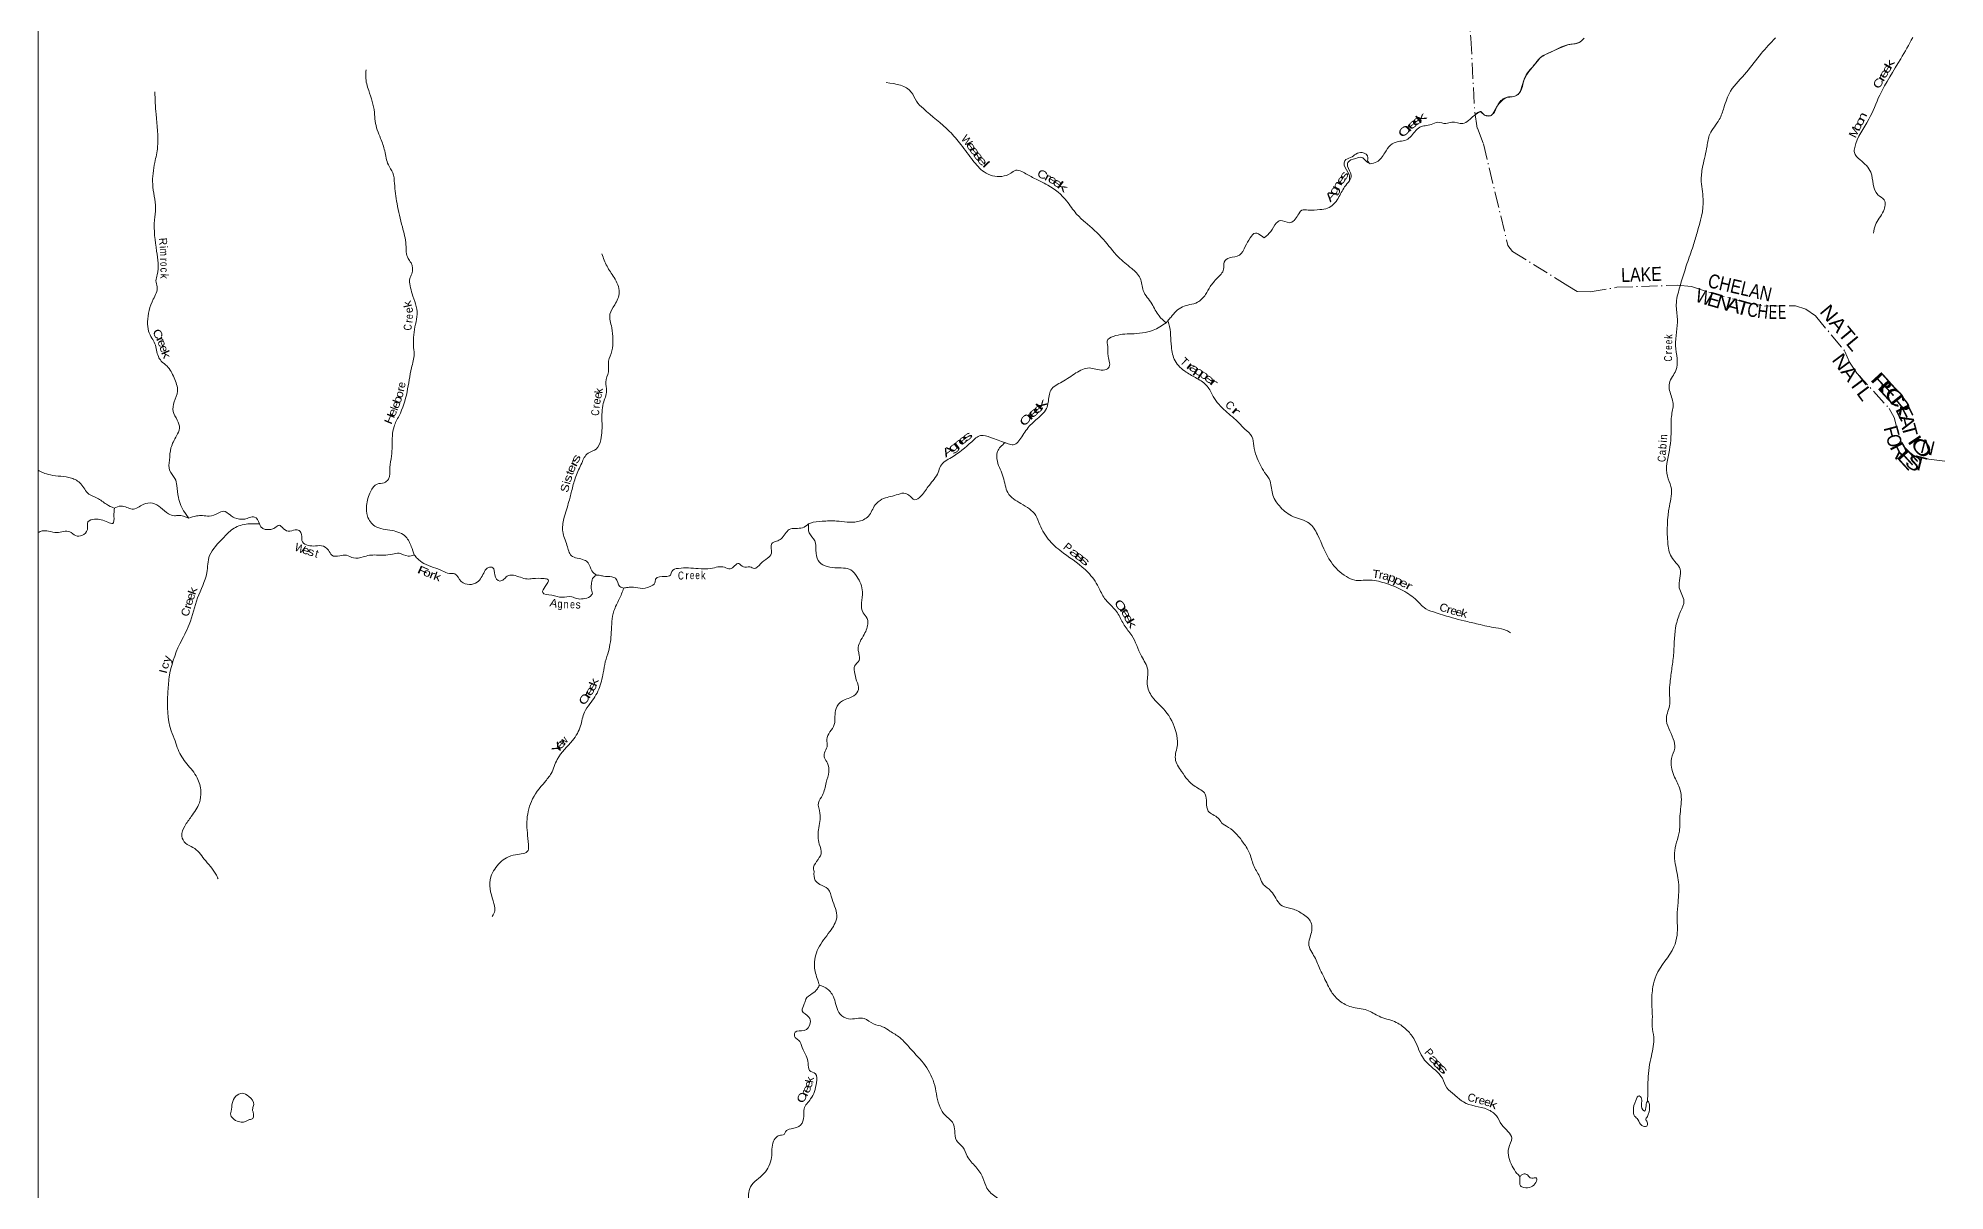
# Model space of a CAD drawing. Header units: feet. Extents: x 0 to 246606, y 183576 to 368785.
# Drawn here: x 0 to 47654, y 292673 to 321479 of the extents above; entities that cross this region are included whole.
import ezdxf
from ezdxf.enums import TextEntityAlignment as Align

# ---------------------------------------------------------------- set-up
doc = ezdxf.new("R2010")
doc.units = ezdxf.units.FT
doc.header["$LTSCALE"] = 80
doc.linetypes.add('DOT_DASHED', pattern=[7.7, 5, -1.2, 0.3, -1.2])
for name, color, linetype, lineweight in [('39', 7, 'Continuous', 13), ('4', 7, 'Continuous', 13), ('41', 7, 'Continuous', 13), ('44', 7, 'DOT_DASHED', 13)]:
    doc.layers.add(name, color=color, linetype=linetype, lineweight=lineweight)

msp = doc.modelspace()

# ---------------------------------------------------------------- linework, layer by layer
at = {"layer": '39'}
msp.add_line((28233.05, 314416.92), (28191.36, 314368.3), dxfattribs=at)
for points in [[(35915.04, 319564.55), (36040.87, 319641.7), (36150.59, 319555.65), (36324.37, 319556.84), (36472.26, 319794.02), (36679.03, 319991.23), (36884.94, 320020.9), (37017.72, 320106.59), (37142.61, 320454.63), (37258.42, 320655.26), (37384.71, 320801.45), (37539.04, 320984.18), (37822.9, 321137.51), (38223.85, 321309.81), (38451.92, 321349.72), (38568.71, 321409.05), (38640.6, 321479.76)], [(43419.85, 321485.72), (43065.16, 321096.64), (42696.58, 320629.86), (42299.78, 320152.79), (42130.88, 319741.87), (42015.75, 319442.34), (41779.81, 319081.43), (41709.16, 318780.19), (41607.47, 318293.02), (41563.33, 317957.64), (41613.29, 317457.39), (41461.52, 316616.64), (41360.79, 316282.89), (41208.27, 315839.79), (41022.51, 315237), (40940.55, 314818.6), (40969.31, 314461.52), (40925.48, 313791.06), (40929.78, 313173.42), (40770.29, 312861.47), (40773.63, 312671.75), (40862.79, 312347.38), (40820.58, 312024.13), (40815.8, 311840.41), (40769.86, 311182.05), (40717.79, 310533.74), (40808.52, 310273.97), (40769.48, 309785.22), (40729.35, 308874.59), (40820.77, 308513.89), (41035.07, 308210.56), (41016.1, 307742.13), (41131.57, 307411.88), (41050.52, 307152.95), (40941.6, 306833.28), (40875.87, 306116.25), (40833.98, 305746.57), (40784.02, 305376.84), (40767.56, 305128.44), (40779.66, 304841.89), (40693.26, 304479.99), (40866.55, 303972.5), (40902.53, 303738.59), (40821.51, 303475.63), (40883.07, 303050.14), (41018.56, 302746.27), (41066.7, 302508.41), (41033.59, 302039.88), (41018.01, 301664.33), (40894.58, 301108.39), (40916.64, 300842.09), (40996.62, 300384.43), (40985.97, 299881.74), (40964.07, 299544.5), (40959.33, 299064.05), (40882.56, 298770.84), (40434.89, 298055.24), (40358.06, 297770.1), (40328.53, 297368.21), (40343.08, 297019.1), (40338.69, 296778.86), (40378.96, 296510.67), (40317.5, 296050.03), (40234.71, 295460.05), (40232.85, 295147.16), (40220.22, 294929.07)], [(46852.48, 321496.71), (46549.98, 320958.99), (46024.82, 320053.11), (45752.16, 319451.74), (45399.37, 318748.9), (45392.19, 318619.66), (45536.93, 318436.96), (45801.78, 318129.94), (45979.51, 317563.94), (46136, 317435.83), (46121.76, 317159.19), (45916.02, 316814.63), (45871.02, 316602.38)], [(8197.2, 320687.62), (8186.53, 320513.8), (8262.16, 320168.95), (8406.14, 319624.64), (8422.13, 319404.57), (8559.1, 318973.33), (8660.73, 318661), (8752.57, 318310.22), (8861.3, 318115.12), (8905.96, 317848.81), (8968.79, 317344.26), (9102.99, 316761.49), (9191.59, 316315.73), (9247, 315972.74), (9318.63, 315864.21), (9339.13, 315587.61), (9289.58, 315472.07), (9295.13, 315292.32), (9347.34, 315090.72), (9470.83, 314580.59), (9430.51, 314327.75), (9380.38, 313800.09), (9396.31, 313586.08), (9332.52, 313242.15), (9220.39, 312637.24), (9019.3, 312039.71), (8894.22, 311774.08), (8853.76, 311539.43), (8831.71, 311036.23), (8793.7, 310749.07), (8753.73, 310455.83), (8647.35, 310370.15), (8469.82, 310336.43), (8311.71, 310155.39), (8209.63, 309799.04), (8230.03, 309534.56), (8415.99, 309285.52), (8845.28, 309175.77), (9192.14, 309014.86), (9325.47, 308777.53), (9399.99, 308566)], [(21194.28, 320369.69), (21822.67, 320130.2), (21949.82, 319906.96), (22123.15, 319718.43), (22776.53, 319149.85), (23064.19, 318820.8), (23360.5, 318423.14), (23641.75, 318136.47), (23854.72, 318039.16), (24085.19, 318024.81), (24306.8, 318103.32), (24431.46, 318177.03), (24583.28, 318143.88), (24851.2, 318000.54), (25234.72, 317805.58), (25706.84, 317407.28), (25945.89, 317092), (26163.84, 316883.61), (26622.1, 316450.86), (26995.53, 316013.41), (27331.36, 315723.13), (27541.52, 315480.34), (27620.9, 315169.86), (27833.8, 314840.23), (28014.16, 314536.6), (28191.36, 314368.3)], [(2917.95, 320139.02), (2946.9, 319577.64), (2986.11, 318755.74), (2916.58, 318373.38), (2862.55, 317827.52), (2932.2, 317232.12), (2908.42, 316934.96), (2961.41, 316157.62), (2976.47, 315565.83), (2945.38, 315418.11), (2976.97, 315264.83), (2878.54, 314954.97), (2735.77, 314390.22), (2761.96, 314158.11), (2844.25, 313983), (2916.15, 313842.15), (3005.71, 313523.67), (3077.37, 313411.11), (3221.91, 313282.96), (3398.1, 312993.44), (3483.73, 312660.78), (3403.16, 312389.45), (3370.8, 312152.84), (3477.69, 311935.5), (3529.93, 311729.85), (3458.76, 311541.42), (3319.85, 311239.32), (3282, 310933.98), (3286.15, 310679.47), (3419.23, 310472.44), (3469.16, 310301.12), (3504.04, 309996.35), (3568.3, 309802.92), (3634.07, 309670.11), (3762.95, 309481.22)], [(33289.53, 318337.08), (33456.92, 318386.67), (33653.4, 318610.05), (33801.55, 318808.88), (33988.89, 318894.94), (34158.45, 318922.34), (34403.5, 319135.97), (34529.99, 319253.91), (34816.48, 319320.46), (34977.75, 319376.06), (35184.08, 319347.19), (35331.35, 319382.51), (35604.43, 319344.01), (35751.39, 319423.74), (35896.01, 319549.88), (35915.04, 319564.55)], [(32773.15, 317911.68), (32763.94, 318073.1), (32641.06, 318308.43), (32656.48, 318415.52), (32801.42, 318495.23), (32936.2, 318582.95), (33089.51, 318622.35), (33233.89, 318492.13), (33226.27, 318425.47), (33289.53, 318337.08)], [(33289.53, 318337.08), (33181.9, 318413.05), (33080.26, 318499.15), (32928.89, 318471.88), (32733.59, 318369.62), (32728.13, 318282.78), (32814.62, 318051.24), (32807.02, 317980.54), (32773.06, 317913.34)], [(30644.48, 316490.06), (30805.61, 316646.73), (30953.63, 316865.75), (31040.15, 316918.82), (31270.88, 316867.92), (31485.8, 317055.09), (31579.93, 317176.85), (31743.58, 317182), (32034.48, 317196.1), (32228.26, 317227.71), (32489.23, 317475.75), (32650.93, 317761.47), (32773.15, 317911.68)], [(30644.48, 316490.06), (30496.44, 316588.42), (30421.51, 316608.03), (30295.21, 316489.87), (30169.7, 316276.76), (30024.06, 316053.4), (29774.05, 315988.81), (29643.58, 315884.75), (29626.89, 315706.84), (29465.15, 315477.29), (29293.11, 315269.88), (29175.55, 315073), (28975.11, 314879.51), (28596.21, 314763.4), (28313.43, 314510.67), (28233.05, 314416.92)], [(13950.57, 308058.38), (13838.53, 308166.59), (13747.97, 308363.86), (13646.32, 308437.8), (13328.18, 308546.41), (13216.87, 308808.15), (13110.99, 309146.71), (13140.54, 309478.25), (13266.31, 309901.45), (13342.64, 310196.99), (13438.9, 310525.02), (13585.6, 310861.52), (13743.19, 311105.18), (13950.41, 311211.86), (14061.66, 311438.99), (14092.07, 311909.93), (14124.73, 312352.6), (14206.97, 312666.38), (14186.94, 312886.42), (14251.51, 313137.42), (14255.34, 313404.12), (14340.02, 313667.4), (14363.95, 313946.37), (14335.2, 314243.11), (14291.93, 314584.18), (14411.21, 314817.44), (14523.78, 315127.41), (14393.38, 315498.09), (14217.23, 315781.55), (14089.39, 316087.61)], [(28191.36, 314368.3), (27863.6, 314177.85), (27324.83, 314090.78), (26870.74, 314026.6), (26718.15, 313910.25), (26724.89, 313829.5), (26743.59, 313526.62), (26754.09, 313237.82), (26617.14, 313184.22), (26267.13, 313238.03), (25934.78, 313112.19), (25591.13, 312889.28), (25310.01, 312678.99), (25266.69, 312543.3), (25202.69, 312223.61), (25076.74, 312063.03), (24800, 311812.37), (24582.26, 311513.69), (24369.71, 311318.09), (24244.23, 311343.36), (24168.1, 311370)], [(30651.66, 310623.58), (30448.02, 311032.59), (30383.21, 311292.68), (30336.83, 311522.61), (30155.42, 311711.08), (30010.68, 311863.47), (29674.78, 312161.83), (29368.68, 312521.04), (29216.98, 312780.44), (28958.73, 312976.39), (28690.69, 313133.87), (28415.54, 313416.55), (28321.69, 313765.3), (28258.26, 314342.57), (28234.04, 314418.08)], [(24168.1, 311370), (23804.41, 311503.53), (23555.53, 311546.02), (23332.51, 311394.77), (22824.6, 311000.88), (22553.63, 310784.61), (22494.32, 310628.59), (22268.72, 310303.59), (22068.85, 310041.42), (21899.95, 309943.12), (21763.61, 310057.2), (21635.88, 310108.72), (21444.31, 310062.77), (21089.59, 309954.93), (20921.02, 309816.23), (20751.64, 309534.1), (20480.01, 309396.61), (19952.5, 309412.66), (19596.92, 309407.84), (19302.3, 309361.08), (19251.66, 309338.87)], [(24164.36, 311371.35), (23975.11, 311147.31), (23973.1, 310904.87), (24121.91, 310508.07), (24234.26, 310121.08), (24563.89, 309846.92), (24934.12, 309550.84), (25035.07, 309319.32), (25282.95, 308915.22), (25626.98, 308610.86), (26235.16, 308130.81), (26500.91, 307763.21), (26652.83, 307477.54), (26785.4, 307331.11), (26995.6, 307082.26), (27145.42, 306806.68), (27331.41, 306553.6), (27574.16, 306038.35), (27730.59, 305696.15), (27717.46, 305334.44), (27843.36, 305018.27), (28163.5, 304671.3), (28440.85, 304126.02), (28471.67, 303823.23), (28422.09, 303471.34), (28576.3, 303153.36), (28912.82, 302780.26), (29167.02, 302586.3), (29199.09, 302376.46), (29245.33, 302162.69), (29489.24, 301990.87), (29577.1, 301874.39), (29747.82, 301756.55), (30126.92, 301365.6), (30282.78, 301092.08), (30392.52, 300775.78), (30540.35, 300496.14), (30626.66, 300323.09), (30668.09, 300286.87)], [(1903.9, 309735.28), (1707.1, 309830.7), (1477.47, 309986.46), (1270.55, 310083.82), (1064.29, 310344.82), (830.73, 310486.42), (304.74, 310563.08), (120.37, 310622.24), (-0.17, 310685.21)], [(30651.66, 310623.58), (30788.45, 310405.3), (30859.6, 310054.56), (31051.65, 309755.12), (31370.54, 309521.13), (31767.77, 309356.3), (31971.81, 309075.1), (32312.04, 308389.11), (32696.52, 308022.35), (32903.25, 307934.94), (33238.69, 307937.24), (33647.39, 307865.34), (33854.01, 307794.09), (34251.52, 307588.9), (34414.02, 307468.9), (34682.51, 307218.42), (34941.86, 307119.26), (35346.9, 306992.84), (35636.39, 306920.14), (35988.59, 306835.75), (36433.82, 306741.9), (36696.97, 306679.11), (36800.44, 306619.26)], [(3762.95, 309481.22), (3503.72, 309551.91), (3404.79, 309543.05), (3260.93, 309590.4), (2856.55, 309861.96), (2626.51, 309825.81), (2352.68, 309710.53), (2216.93, 309753.9), (2069.15, 309787.08), (1903.9, 309735.28)], [(1906.19, 309736), (1895.54, 309527.14), (1864.67, 309353.16), (1741.18, 309380.47), (1411.17, 309458.68), (1244.01, 309392.72), (1229.47, 309198.67), (1095.32, 309052.16), (935.72, 309048.88), (793.5, 309142.71), (468.35, 309121.97), (259.93, 309158.72), (102.28, 309163.54), (1.46, 309126.23)], [(5538.61, 309339.26), (5146.35, 309324.44), (4822.22, 309182.49), (4625.84, 308987.01), (4286.02, 308547.98), (4214.85, 308119.15), (3983.7, 307491.08), (3775.09, 306826.82), (3540.74, 306340.14), (3276.92, 305511.82), (3241.93, 305105.49), (3324.56, 304166.76), (3423.62, 303919.06), (3498.2, 303699.45), (3717.37, 303345.63), (3974.89, 302996.15), (4066.67, 302653.44), (4028.65, 302368.3), (3825.4, 302027.31), (3665.75, 301789.7), (3593.07, 301540.64), (3683.48, 301361.56), (3870.24, 301257.98), (4151.54, 300965.25), (4439.59, 300589.75), (4501.22, 300469.02)], [(5536.14, 309345.68), (5407.45, 309512.35), (5288.34, 309499.29), (5163.38, 309461.94), (4906.49, 309494.26), (4796.8, 309564.11), (4634.37, 309657.77), (4501.4, 309610.26), (4275.74, 309533.74), (4105.89, 309548.57), (3960.48, 309539.34), (3762.95, 309481.22)], [(9399.99, 308566), (9244.65, 308536.5), (9019.77, 308607.45), (8858.3, 308585.98), (8628.19, 308557.91), (8280.67, 308555.17), (8123.39, 308515.55), (7881.14, 308489.41), (7704.79, 308556.7), (7539.21, 308543.28), (7339.05, 308557.87), (7255.16, 308682.46), (7078.43, 308794.19), (6880.48, 308786.58), (6594.44, 308921.7), (6568.47, 309127.55), (6470.92, 309195.47), (6291.38, 309159.71), (6133.3, 309217.05), (6023.43, 309307.1), (5918.89, 309243.65), (5812.14, 309202.4), (5567.13, 309265.12), (5536.14, 309345.68)], [(19251.68, 309338.63), (19103.24, 309244.36), (18772.23, 309201.35), (18566.08, 308965.39), (18453.39, 308909.96), (18334.69, 308848.42), (18324.6, 308605.92), (18228.64, 308483.96), (18054.02, 308343.19), (17895.37, 308226.8), (17787.95, 308266.35), (17626.3, 308267.1), (17510.4, 308353.06), (17293.33, 308216), (17155.6, 308255.32), (16814.34, 308228.39), (16495.13, 308223.86), (16000.03, 308230.06), (15834.98, 308154.02), (15801.39, 308062.85), (15674.39, 308027.51), (15432.5, 307958.94), (15411.02, 307869.88), (15292.62, 307771.98), (15042.41, 307731.63), (14821.92, 307760.2), (14725.01, 307751.35), (14636.24, 307734.49)], [(19251.66, 309338.87), (19271.99, 309120.44), (19409.09, 308915.46), (19439.34, 308681.36), (19494.04, 308423.21), (19907.73, 308244.65), (20310.29, 308189.23), (20461.16, 308028.81), (20599.78, 307642.03), (20616.29, 307118.93), (20716.49, 306976.29), (20737.56, 306873.43), (20645.05, 306579.78), (20494.63, 306204.86), (20513.68, 306101.98), (20517.14, 305930.3), (20403.19, 305783.95), (20402.3, 305648.59), (20456.73, 305422.76), (20503.03, 305202.93), (20389.18, 305044.46), (20101.27, 304920.98), (19941.26, 304725.79), (19914.63, 304527.6), (19896.12, 304325.44), (19788.55, 304140.76), (19713.33, 303954.31), (19716.88, 303772.53), (19653.47, 303622.54), (19656.6, 303491.25), (19726.37, 303362.51), (19762.55, 303144.62), (19694.08, 302875.4), (19603.75, 302563.58), (19500.29, 302370.85), (19538.86, 302108.53), (19499.87, 301698.13), (19523.07, 301340.75), (19565.51, 301098.66), (19378.84, 300709.32), (19392.39, 300650.91)], [(13950.56, 308058.39), (13858.3, 307976.85), (13829.28, 307823.09), (13820.03, 307722.01), (13851.32, 307605.09), (13795.37, 307529.9), (13618.08, 307467.9), (13466.49, 307472.77), (13336.79, 307518.21), (13092.4, 307506.19), (12837.37, 307558.73), (12610.5, 307625.63), (12673.89, 307777.64), (12747.24, 307945.89), (12645.98, 307973.37), (12359.06, 307973.14), (12221.73, 307963.97), (12053.66, 308007.1), (11720.07, 308030.73), (11639.88, 307955.36), (11539.21, 307912.14), (11412.64, 308066.7), (11360.62, 308246.08), (11253.48, 308251.3), (11155.33, 308149.52), (10975.72, 307881.44), (10778.16, 307827.37), (10575.48, 307900.52), (10410.22, 308091.13), (10276.77, 308102.2), (10100.43, 308167.48), (9879.45, 308254.63), (9640.19, 308353.75), (9479.56, 308473.7), (9399.99, 308566)], [(14637.04, 307734.64), (14538.92, 307774.13), (14432.12, 307981.37), (14340.89, 308017.01), (14128.59, 308033.52), (14023.32, 308056.94), (13950.57, 308058.38)], [(11350.78, 299533.04), (11412.23, 299674.93), (11371.81, 299917.04), (11312.21, 300518.58), (11411.59, 300715.31), (11704.25, 300996.4), (11933.95, 301072.95), (12244.24, 301178.42), (12255.09, 301330.02), (12216.01, 301895.36), (12326.89, 302407.33), (12660.29, 302888.73), (12822.16, 303104.15), (12972.77, 303456.84), (13358.77, 303930.57), (13557.79, 304293.75), (13651.93, 304633.88), (13791.6, 304845.07), (14012.86, 305206.4), (14122.53, 305621.4), (14174.83, 305890.49), (14253.43, 306155.75), (14324.23, 306629.03), (14388.42, 307166.9), (14523.36, 307460.88), (14636.24, 307734.49)], [(19392.39, 300650.91), (19421.58, 300430.87), (19537.58, 300332.8), (19738.58, 300217.21), (19841.72, 299965.5), (19958.73, 299505.82), (19787.88, 299157.01), (19496.46, 298728.46), (19421.48, 298513.74), (19401.2, 298281.26), (19482.84, 297942.51), (19526.34, 297815.59)], [(30668.09, 300286.87), (30847.96, 300119.25), (31090.69, 299795.92), (31343.81, 299720.95), (31595.25, 299597.52), (31810.91, 299389.07), (31797.15, 299043.8), (31754.08, 298843.67), (31901.85, 298517.68), (32043.5, 298199.72), (32139.84, 298004.58), (32322.17, 297648.55), (32525.81, 297423.86), (32819.9, 297270.45), (33210.49, 297188.34), (33512.65, 297034.98), (33901.57, 296902.39), (34191.9, 296708.58), (34379.4, 296479.75), (34594.78, 296021), (34713.04, 295870.41), (35095.63, 295485.47), (35206.42, 295246.02), (35399.61, 295071.73), (35619.08, 294895.6), (36222.59, 294707.96), (36443.96, 294550.01), (36578.91, 294322.84), (36827.79, 293987.45), (36754.69, 293746.74), (36754.32, 293510.57), (36838.68, 293293.15), (36959.19, 293110.28), (37034.5, 293032.07)], [(17410.98, 291762.69), (17639.97, 292166.51), (17739.25, 292375.36), (17753.63, 292587.59), (17806.63, 292773.87), (18139.25, 293107.79), (18327.84, 293509.27), (18381.01, 293915.74), (18470.97, 294031.6), (18581.8, 294066.81), (18644.3, 294083.46), (18676.07, 294150.38), (18816.88, 294226.23), (19056.55, 294319.03), (19137.56, 294537.84), (19142.07, 294723.73), (19305.69, 294969.46), (19451.79, 295378.68), (19431.78, 295596.7), (19281.52, 295684.41), (19245.66, 295863.92), (19191.59, 296047.33), (19096.93, 296252.64), (19004.41, 296441.81), (18916.98, 296507.79), (18919.95, 296635.08), (19143.83, 296683.3), (19295.88, 296864.3), (19264.29, 297017.58), (19097.31, 297171.82), (19148.4, 297343.93), (19185.77, 297465.44), (19346.26, 297604.07), (19474.59, 297722.25), (19526.34, 297815.59)], [(19526.34, 297815.59), (19729.23, 297716.17), (19888.71, 297493.19), (20045.65, 297090.39), (20256.79, 296970.84), (20646.7, 296977.95), (20876.13, 296846.43), (21105.05, 296775.5), (21289.86, 296663.83), (21537.71, 296504.16), (21794.58, 296233.46), (22169.94, 295806.12), (22406.53, 295302.94), (22540.41, 294758.55), (22667.34, 294561.58), (22867.07, 294357.09), (22909, 294175.61), (22953.46, 293933.54), (23108.44, 293765.06), (23221.47, 293537.67), (23433.82, 293274.7), (23611.92, 292999.34), (23711.05, 292743.56), (23941.31, 292513.05), (24528.74, 292097.48), (24821.94, 291831.11), (25035.35, 291681.27), (25273.73, 291446.79), (25532.34, 291208.43), (25545.65, 291067.12), (25545.35, 290861.06), (25661.33, 290765), (25846.35, 290629.09), (26159.32, 290172.98), (26535.66, 289870.89), (26723.06, 289690.55), (26893.27, 289633.31), (27048.71, 289410.29), (27179.52, 289231.53), (27210.08, 288961.06), (27441.83, 288793.19), (27667.44, 288635.38), (27828.9, 288416.45), (27848.61, 288234.79), (27906.45, 288083.73), (28178.83, 287649.52), (28136.46, 287400.71), (28168.31, 287217.12), (28315.11, 286818.29), (28292.86, 286579.73), (28290.51, 286377.7), (28349.46, 286095.34), (28256.79, 285579.47), (28176.04, 285087.93), (28090.93, 284634.74), (28072.54, 284418.44), (28129.73, 284103.75), (28224.71, 283862.07), (28147.7, 283647.33), (28204.49, 283381.12), (28242.29, 283209.7), (28332.85, 283012.44), (28342.85, 282784.24), (28463.86, 282328.63), (28572.51, 281901.21)], [(5132.07, 294389.25), (5006.65, 294406.45), (4809.04, 294598.83), (4822.62, 294665.6), (4851.3, 294859.76), (4942.77, 295036.24), (5097.69, 295116.24), (5268.12, 295032.74), (5387.01, 294829.64), (5361.54, 294734.49), (5359.94, 294683.97), (5382.83, 294605.37), (5333.52, 294461.55), (5281.06, 294453.05), (5218.68, 294422.26), (5132.07, 294389.25)], [(40220.24, 294929.46), (40184.74, 294801.66), (40143.23, 294668.16), (40104.64, 294696.15), (40073.1, 294871.55), (40060.05, 295004.68), (40013.3, 295044.73), (39927.18, 294933.13), (39868.27, 294686.46), (39899.58, 294543.36), (39981.03, 294455.1), (40079.08, 294304.38), (40202.44, 294291.1), (40215.88, 294392.11), (40178.96, 294470.58), (40206.99, 294507.11), (40248.75, 294604.29), (40270.42, 294685.17), (40271.77, 294782.07), (40265.16, 294860.75), (40220.33, 294931.01)], [(37034.5, 293032.07), (37031.09, 292941.22), (37048.24, 292800.04), (37127.34, 292758.19), (37317.18, 292775.63), (37431.61, 292883.4), (37451.05, 292994.55), (37368.2, 292993.99), (37293.38, 293001.55), (37203.89, 293083.7), (37116.94, 293091.18), (37052.55, 293052.38), (37034.5, 293032.07)]]:
    msp.add_spline(points, degree=3, dxfattribs=at)
at = {"layer": '4'}
msp.add_line((0, 183577.08), (0, 367439.54), dxfattribs=at)
msp.add_lwpolyline([(0, 183577.08), (0, 367439.54), (30573.51, 367460.56), (61146.96, 367523.65), (91720.3, 367628.78), (122293.47, 367775.98), (152869.71, 367965.22), (183439.05, 368196.52), (214011.34, 368469.87), (244583.23, 368785.28)], dxfattribs=at)
at = {"layer": '44'}
for points in [[(30620.35, 333408.86), (30935.44, 333465.9), (31397.81, 332932.62), (33237.23, 326764.97), (35529.76, 324620.79), (35806.24, 321475.03)], [(35806.24, 321475.03), (35904.54, 319625.44), (35969.3, 319226.05), (36120.85, 318837.2), (36732.3, 316300.69), (36850.27, 316147.87), (38234.4, 315286.88), (38467.42, 315148.78), (38790.64, 315138.32), (39454.55, 315252.76), (40959.02, 315304.88), (41318.71, 315274.42), (41755.75, 315131.31), (42680.19, 314871.59), (43145.21, 314785.14), (43920.78, 314791.14), (44181.77, 314709.7), (44418.98, 314543.36), (45156.94, 313652.82), (45273.52, 313380.88), (45452.71, 313111.28), (46261.33, 312227.15), (46387.78, 311997.66), (46527.96, 311469.45), (46615.32, 311302.38), (46735.64, 311159.62), (46808.47, 311097.27), (46883.7, 311045.31), (47041.04, 310998.67), (47253.81, 310954.34), (47698.42, 310906.15)], [(35915.04, 319564.55), (35977.12, 319606.95), (36036.78, 319639.77), (36046.82, 319643.65), (36054.04, 319643.89), (36063.97, 319640.72), (36076.48, 319631.78), (36124.15, 319575.43), (36139.42, 319561.45), (36150.62, 319555.64), (36175.41, 319548.2), (36195.6, 319543.02), (36226.73, 319537.23), (36254.85, 319535.14), (36274.38, 319536.17), (36297.82, 319541.43), (36314.59, 319549.45), (36347.42, 319581.1), (36383.83, 319637.13), (36444.32, 319755.32), (36507.55, 319834.74), (36605.44, 319936.23), (36677.66, 319990.39), (36713.69, 320005.22), (36743.81, 320009.57), (36841.79, 320011.16), (36881.63, 320019.64), (36929.62, 320039.43), (36986.07, 320072.68), (37009.69, 320095.89), (37032.57, 320130.46), (37057.55, 320183.8), (37131.33, 320431.02), (37202.33, 320571.47), (37253.32, 320649.07), (37551.24, 320996.54), (37617.33, 321045.36), (37669.45, 321072.2), (37738.98, 321101.73), (38025.88, 321230.03), (38201.57, 321301.52), (38256.79, 321319.5), (38303.53, 321327.38), (38384.61, 321335.87), (38414.45, 321340.46), (38450.72, 321349.34), (38494.06, 321364.27), (38528.62, 321380.06), (38550.66, 321393.85), (38573.72, 321413.98), (38640.05, 321479.22)]]:
    msp.add_lwpolyline(points, dxfattribs=at)

# ---------------------------------------------------------------- texts
at = {"layer": '41'}
for s, rotation, width, p in [('e', 59.731, 1.5, (46286.16, 320665.67)), ('k', 59.731, 1.7, (46354.42, 320782.64)), ('C', 60.553, 1.3, (46073.91, 320302.8)), ('r', 59.578, 1.65, (46151.99, 320436.47)), ('e', 59.578, 1.5, (46213.15, 320545.27)), ('C', 39.882, 1.6, (34203.47, 319076.81)), ('r', 42.287, 2.15, (34324.31, 319179.71)), ('e', 41.758, 1.9, (34412.3, 319263.28)), ('e', 40.828, 1.85, (34517.45, 319347.17)), ('k', 37.504, 1.95, (34620.74, 319409.35)), ('o', 62.773, 1.4, (45548.83, 319227.48)), ('o', 62.773, 1.4, (45615.97, 319351.74)), ('n', 64.13, 1.45, (45674.37, 319474.67)), ('e', 306.88, 1.7, (23245.03, 318715.96)), ('M', 63.396, 1.2, (45478.73, 319086)), ('a', 306.503, 1.8, (23334.33, 318595.82)), ('s', 306.503, 1.95, (23422.39, 318476.82)), ('e', 309.576, 1.8, (23519.51, 318356.34)), ('l', 313.474, 1.75, (23622.82, 318254.14)), ('C', 333.231, 1.25, (25052.58, 317985.4)), ('r', 332.877, 1.55, (25190.58, 317918.39)), ('e', 330.877, 1.45, (25306.37, 317859.63)), ('e', 326.852, 1.6, (25428.88, 317776.53)), ('k', 323.243, 1.95, (25545.09, 317688.08)), ('n', 63.702, 1.5, (32550.66, 317755.65)), ('e', 55.849, 1.6, (32643.4, 317886.85)), ('s', 61.866, 1.65, (32716.48, 317997.87)), ('A', 51.304, 1.7, (32387.8, 317483.97)), ('g', 62.608, 1.55, (32469.81, 317633.85)), ('R', 274.039, 0.95, (3025.15, 316390.75)), ('m', 272.136, 0.8, (3045.49, 316125.12)), ('o', 270.775, 0.7, (3055.36, 315830.1)), ('c', 270.775, 0.85, (3057.18, 315686.01)), ('k', 267.486, 0.9, (3057.55, 315534.47)), ('k', 103.704, 1.2, (9326.06, 314854.54)), ('e', 86.487, 0.8, (9368.1, 314514.16)), ('C', 295.972, 1.25, (2903.32, 314044.4)), ('C', 86.828, 0.8, (9335.76, 314248.3)), ('k', 89.448, 0.85, (40842.74, 314022.13)), ('r', 297.146, 1.55, (2972.19, 313908.81)), ('e', 290.061, 1.2, (3007.59, 313821.9)), ('e', 287.336, 1.15, (3052.74, 313689.39)), ('k', 293.011, 1.45, (3107.94, 313538.57)), ('e', 89.071, 0.75, (40836.23, 313744.35)), ('e', 89.448, 0.75, (40841.43, 313886.71)), ('r', 321.266, 2, (28739.12, 313201.15)), ('a', 326.391, 1.7, (28844.89, 313143.38)), ('p', 329.739, 1.6, (28963.59, 313069.24)), ('p', 327.435, 1.65, (29087.51, 312987.14)), ('C', 89.071, 0.75, (40835.44, 313470.63)), ('o', 73.994, 1.1, (9120.63, 312551.89)), ('r', 77.843, 1.1, (9149.71, 312681.28)), ('e', 76.1, 1.05, (14080.4, 312526.82)), ('e', 323.028, 1.7, (29212.71, 312891.06)), ('r', 321.254, 2, (29323.42, 312800.23)), ('e', 65.81, 1.3, (8944.53, 312084.41)), ('b', 70.03, 1.25, (9074.46, 312412.82)), ('e', 68.608, 1.25, (9029.65, 312285.46)), ('C', 85.671, 0.8, (14022.52, 312115.57)), ('r', 46.779, 2.2, (24864.01, 311983.25)), ('e', 43.274, 1.95, (24948.04, 312060.34)), ('e', 43.005, 1.95, (25052.35, 312152.99)), ('k', 47.416, 2.2, (25151.22, 312254.84)), ('r', 318.438, 2.1, (29873.56, 312087.67)), ('H', 67.156, 1.35, (8873.39, 311928.35)), ('C', 50.958, 1.55, (24750.35, 311876.14)), ('A', 37.963, 1.7, (22801.16, 311084.32)), ('g', 37.843, 1.9, (22935.34, 311188.23)), ('n', 37.843, 1.85, (23053.48, 311280)), ('e', 37.745, 1.75, (23164.23, 311365.67)), ('s', 37.745, 2, (23274.45, 311450.99)), ('b', 85.937, 0.9, (40696.03, 311271.71)), ('a', 85.399, 0.9, (40682.99, 311116.32)), ('n', 85.937, 0.9, (40712.71, 311506.53)), ('e', 66.162, 1.3, (13411.84, 310687.04)), ('r', 64.238, 1.5, (13475.01, 310812.57)), ('s', 62.283, 1.65, (13524.23, 310925.21)), ('C', 85.399, 0.8, (40674.85, 310957.92)), ('S', 75.487, 1.15, (13263.57, 310210.74)), ('s', 72.973, 1.35, (13331.69, 310451.47)), ('t', 70.2, 1.1, (13373.01, 310583.69)), ('e', 341.503, 1.15, (6662.33, 308588.84)), ('s', 345.123, 1.3, (6795.43, 308547.89)), ('a', 321.745, 1.85, (25855, 308534.31)), ('s', 323.231, 2, (25974.96, 308447.76)), ('s', 321.622, 2.05, (26091.41, 308355.11)), ('F', 335.893, 1.65, (9575.63, 308073.66)), ('o', 337.985, 1.25, (9689.34, 308029.62)), ('r', 338.438, 1.4, (9818, 307977.84)), ('k', 340.515, 1.35, (9944.24, 307930.45)), ('C', 359.251, 0.75, (16062.75, 307949.88)), ('e', 359.314, 0.75, (16343.63, 307959.39)), ('e', 0.698, 0.75, (16482.7, 307960.3)), ('k', 0.928, 0.85, (16623.97, 307957.96)), ('T', 352.008, 1.15, (33423.81, 307989.91)), ('r', 349.439, 1.1, (33544.97, 307971.59)), ('a', 346.665, 1.1, (33662.8, 307944.72)), ('p', 343.032, 1.25, (33808.15, 307901.77)), ('p', 335.02, 1.45, (33953.11, 307836.18)), ('e', 335.02, 1.35, (34090.56, 307773.89)), ('r', 331.706, 1.6, (34221.53, 307703.5)), ('e', 72.794, 1.15, (3858.97, 307366.72)), ('k', 69.941, 1.35, (3953.8, 307635.92)), ('e', 72.794, 1.15, (3904.6, 307499.59)), ('A', 347.406, 1.05, (12864.69, 307265.73)), ('g', 359.316, 0.85, (13041.53, 307245.99)), ('n', 0.286, 0.85, (13195.04, 307234.07)), ('e', 356.307, 0.8, (13349.86, 307231.73)), ('s', 358.051, 0.95, (13492.63, 307226.16)), ('C', 306.999, 1.5, (26964.44, 307249.74)), ('C', 73.073, 1.05, (3781.24, 307106.44)), ('r', 72.794, 1.25, (3825.87, 307251.84)), ('r', 307.376, 1.95, (27064.91, 307134.73)), ('e', 303.02, 1.6, (27111.55, 307047.48)), ('e', 298.182, 1.45, (27169.44, 306932.92)), ('k', 300.906, 1.7, (27243.22, 306804.63)), ('C', 341.855, 1.05, (35097.62, 307152.41)), ('r', 343.477, 1.25, (35236.79, 307108.96)), ('e', 343.477, 1.1, (35354.08, 307075.31)), ('e', 345.678, 1.05, (35486.27, 307039.82)), ('k', 346.128, 1.2, (35616.28, 307007.51)), ('y', 72.946, 1.2, (3309.17, 305937.88)), ('I', 76.298, 1.25, (3219.53, 305631.04)), ('c', 72.946, 1.25, (3257.16, 305773.83)), ('k', 68.56, 1.4, (13980.69, 305349.62)), ('C', 56.188, 1.4, (13728.85, 304900.55)), ('r', 56.781, 1.75, (13808.19, 305016.44)), ('e', 58.444, 1.55, (13869.82, 305115.51)), ('e', 62.034, 1.4, (13933.86, 305228.22)), ('Y', 50.762, 1.6, (13058.33, 303681.26)), ('e', 47.998, 1.9, (13128.46, 303776.32)), ('a', 309.823, 1.9, (34821.37, 295882.61)), ('s', 313.368, 2.25, (34929.89, 295766.54)), ('k', 78.862, 1.1, (19381.04, 295432.3)), ('s', 316.569, 2.3, (35026.78, 295666.81)), ('C', 60.308, 1.3, (19171.68, 294949.79)), ('r', 65.163, 1.5, (19243.01, 295073.72)), ('e', 66.767, 1.3, (19296.63, 295180.28)), ('e', 71.795, 1.15, (19343.12, 295308.55)), ('r', 345.453, 1.2, (35938.68, 294866.36)), ('e', 346.066, 1.05, (36062.89, 294837.37)), ('e', 343.066, 1.1, (36199.43, 294796.94)), ('k', 338.149, 1.4, (36335.5, 294743.17))]:
    msp.add_text(s, height=200, rotation=rotation, dxfattribs=dict(at, width=width)).set_placement(p, align=Align.CENTER)
for s, rotation, p in [('W', 309.802, (23133.71, 318862.33)), ('i', 274.039, (3035.02, 316250.92)), ('r', 272.136, (3049.55, 315940.97)), ('e', 101.022, (9362.05, 314697.85)), ('r', 82.291, (9357.91, 314396.14)), ('r', 89.071, (40837.88, 313621.78)), ('T', 315.518, (28579.59, 313325.95)), ('e', 79.497, (9173.26, 312796.83)), ('k', 84.113, (14110.33, 312657.19)), ('l', 68.608, (8990.87, 312186.49)), ('r', 85.671, (14033.94, 312266.31)), ('e', 77.757, (14052.19, 312383.38)), ('C', 313.916, (29715.13, 312235.26)), ('i', 85.937, (40704.28, 311396.78)), ('i', 74.319, (13301.06, 310344.85)), ('W', 337.337, (6505.02, 308638.62)), ('P', 320.37, (25670.51, 308678.68)), ('t', 343.068, (6935.36, 308502.03)), ('r', 359.314, (16218.44, 307952.33)), ('w', 47.998, (13198.68, 303852.88)), ('P', 310.482, (34689.08, 296061.25)), ('C', 344.761, (35799.11, 294907.03))]:
    msp.add_text(s, height=200, rotation=rotation, dxfattribs=at).set_placement(p, align=Align.CENTER)
at = {"layer": '44'}
for s, rotation, width, p in [('LAKE', 1.984, 0.85, (39568.81, 315381.81)), ('CHELAN', 346.869, 0.85, (41707.12, 315260.36)), ('NATL', 309.647, 1.1, (44506.06, 314638.6)), ('NATL', 306.647, 1.1, (44812.97, 313435.32))]:
    msp.add_text(s, height=350, rotation=rotation, dxfattribs=dict(at, width=width)).set_placement(p)
for s, rotation, width, p in [('W', 341.868, 0.9, (41580.32, 314844.74)), ('E', 344.308, 0.95, (41834.63, 314770.16)), ('N', 344.308, 1.05, (42081.11, 314698.7)), ('A', 344.308, 1.15, (42329.14, 314634.83)), ('T', 344.308, 1.15, (42565.22, 314567.54)), ('C', 349.469, 0.8, (42824.5, 314517.31)), ('H', 353.469, 0.8, (43086.76, 314476.7)), ('E', 358.443, 0.65, (43351.96, 314462.71)), ('E', 0.443, 0.65, (43589.36, 314463.66)), ('R', 312.446, 1.6, (45950.08, 312745.09)), ('E', 312.446, 1.65, (46114.2, 312561.32)), ('C', 312.446, 1.55, (46279.7, 312388.62)), ('R', 308.446, 1.5, (46413.58, 312206.6)), ('E', 296.855, 1.2, (46489.46, 312039.84)), ('A', 284.863, 1.15, (46544.63, 311850.5)), ('T', 284.863, 1.1, (46604.12, 311637.07)), ('O', 284.863, 0.85, (46220.75, 311376.89)), ('R', 297.26, 1.2, (46357.11, 311086.72)), ('E', 312.328, 1.65, (46589.68, 310830.39)), ('I', 303.834, 1.4, (46755.76, 311334.94)), ('O', 312.834, 1.45, (46945.48, 311127.53)), ('S', 326.191, 1.2, (46781.67, 310721.01)), ('T', 346.191, 1.1, (46988.97, 310678.94))]:
    msp.add_text(s, height=350, rotation=rotation, dxfattribs=dict(at, width=width)).set_placement(p, align=Align.CENTER)
for s, rotation, p in [('F', 284.863, (46153.57, 311604.22)), ('N', 346.191, (47185.62, 311085.15))]:
    msp.add_text(s, height=350, rotation=rotation, dxfattribs=at).set_placement(p, align=Align.CENTER)

doc.saveas('drawing.dxf')
